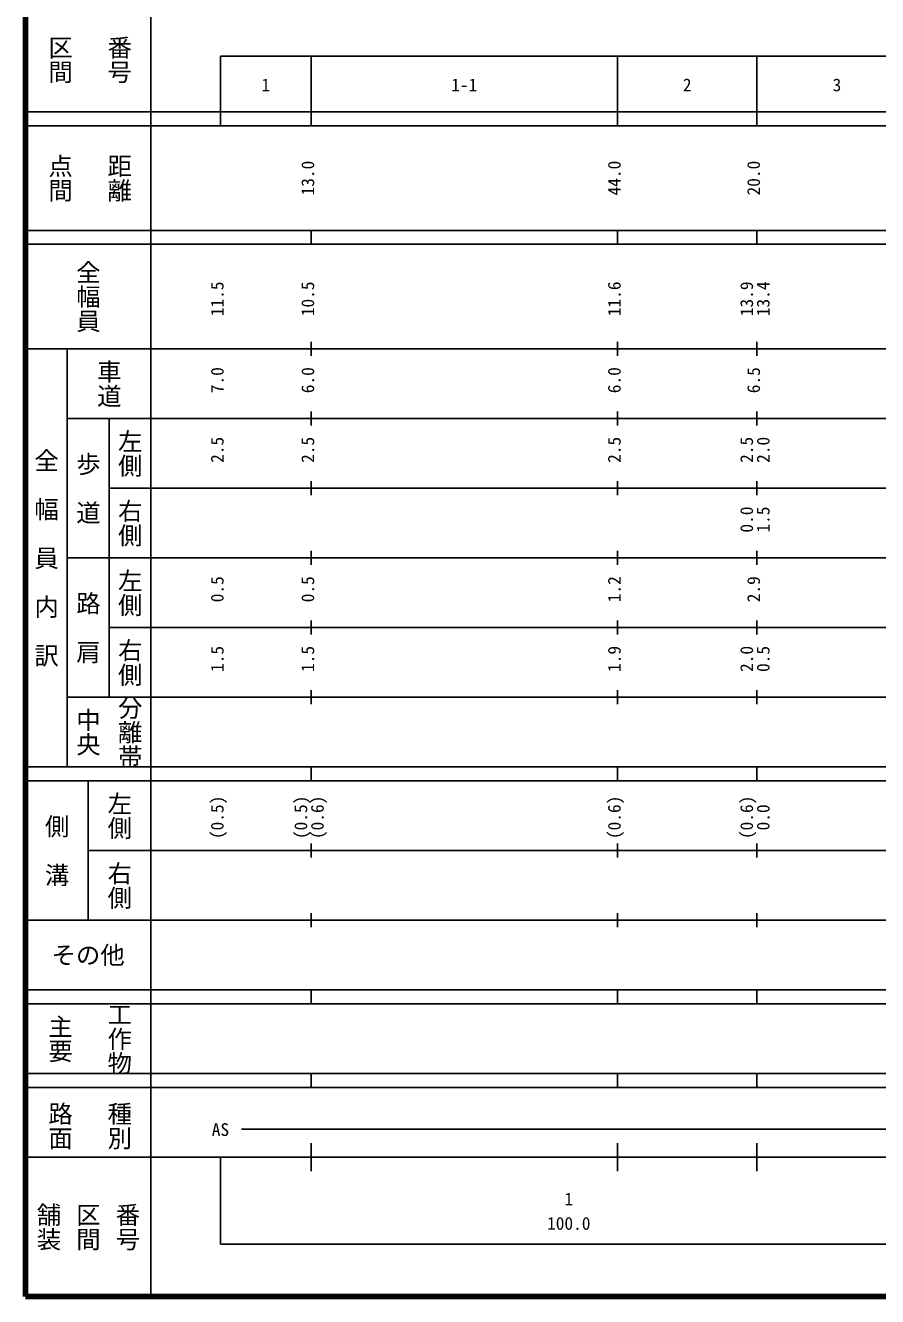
# Model space of a CAD drawing. Units: millimetres on the paper, enlarged 1000 times. Extents: x 40000 to 680000, y 20000 to 380000.
# Drawn here: x 40000 to 162333, y 20000 to 202409 of the extents above; entities that cross this region are included whole.
import ezdxf
from ezdxf.enums import TextEntityAlignment as Align

# ---------------------------------------------------------------- set-up
doc = ezdxf.new("R2010")
doc.units = ezdxf.units.MM
doc.header["$LTSCALE"] = 1000
doc.layers.add('M-TTL', color=2, linetype='Continuous', lineweight=140)
doc.layers.add('M-TTL-BAND', color=7, linetype='Continuous', lineweight=25)
doc.styles.add('@ＭＳ ゴシック', font='')
doc.styles.add('ＭＳ ゴシック', font='')
doc.styles.get('@ＭＳ ゴシック').set_extended_font_data('@MS Gothic')
doc.styles.get('ＭＳ ゴシック').set_extended_font_data('MS Gothic')

msp = doc.modelspace()

# ---------------------------------------------------------------- linework, layer by layer
at = {"layer": 'M-TTL'}
for p, q in [((40000, 380000), (40000, 20000)), ((40000, 20000), (680000, 20000))]:
    msp.add_line(p, q, dxfattribs=at)
at = {"layer": 'M-TTL-BAND'}
for p, q in [((58000, 370000), (58000, 20000)), ((68000, 198000), (579000, 198000)), ((68000, 198000), (68000, 188000)), ((81000, 188000), (81000, 198000)), ((81000, 188000), (81000, 198000)), ((125000, 188000), (125000, 198000)), ((125000, 188000), (125000, 198000)), ((145000, 188000), (145000, 198000)), ((145000, 188000), (145000, 198000)), ((40000, 190000), (579000, 190000)), ((40000, 188000), (579000, 188000)), ((40000, 173000), (579000, 173000)), ((81000, 171000), (81000, 173000)), ((81000, 171000), (81000, 173000)), ((125000, 171000), (125000, 173000)), ((125000, 171000), (125000, 173000)), ((145000, 171000), (145000, 173000)), ((145000, 171000), (145000, 173000)), ((40000, 171000), (579000, 171000)), ((81000, 155000), (81000, 157000)), ((81000, 155000), (81000, 157000)), ((125000, 155000), (125000, 157000)), ((125000, 155000), (125000, 157000)), ((145000, 155000), (145000, 157000)), ((145000, 155000), (145000, 157000)), ((40000, 156000), (579000, 156000)), ((46000, 96000), (46000, 156000)), ((46000, 146000), (579000, 146000)), ((52000, 146000), (52000, 106000)), ((81000, 145000), (81000, 147000)), ((81000, 145000), (81000, 147000)), ((125000, 145000), (125000, 147000)), ((125000, 145000), (125000, 147000)), ((145000, 145000), (145000, 147000)), ((145000, 145000), (145000, 147000)), ((81000, 135000), (81000, 137000)), ((81000, 135000), (81000, 137000)), ((125000, 135000), (125000, 137000)), ((125000, 135000), (125000, 137000)), ((145000, 135000), (145000, 137000)), ((145000, 135000), (145000, 137000)), ((52000, 136000), (579000, 136000)), ((46000, 126000), (579000, 126000)), ((81000, 125000), (81000, 127000)), ((81000, 125000), (81000, 127000)), ((125000, 125000), (125000, 127000)), ((125000, 125000), (125000, 127000)), ((145000, 125000), (145000, 127000)), ((145000, 125000), (145000, 127000)), ((81000, 115000), (81000, 117000)), ((81000, 115000), (81000, 117000)), ((125000, 115000), (125000, 117000)), ((125000, 115000), (125000, 117000)), ((145000, 115000), (145000, 117000)), ((145000, 115000), (145000, 117000)), ((52000, 116000), (579000, 116000)), ((46000, 106000), (579000, 106000)), ((81000, 105000), (81000, 107000)), ((81000, 105000), (81000, 107000)), ((125000, 105000), (125000, 107000)), ((125000, 105000), (125000, 107000)), ((145000, 105000), (145000, 107000)), ((145000, 105000), (145000, 107000)), ((40000, 96000), (579000, 96000)), ((81000, 94000), (81000, 96000)), ((81000, 94000), (81000, 96000)), ((125000, 94000), (125000, 96000)), ((125000, 94000), (125000, 96000)), ((145000, 94000), (145000, 96000)), ((145000, 94000), (145000, 96000)), ((40000, 94000), (579000, 94000)), ((49000, 94000), (49000, 74000)), ((49000, 84000), (579000, 84000)), ((81000, 83000), (81000, 85000)), ((81000, 83000), (81000, 85000)), ((125000, 83000), (125000, 85000)), ((125000, 83000), (125000, 85000)), ((145000, 83000), (145000, 85000)), ((145000, 83000), (145000, 85000)), ((81000, 73000), (81000, 75000)), ((81000, 73000), (81000, 75000)), ((125000, 73000), (125000, 75000)), ((125000, 73000), (125000, 75000)), ((145000, 73000), (145000, 75000)), ((145000, 73000), (145000, 75000)), ((40000, 74000), (579000, 74000)), ((40000, 64000), (579000, 64000)), ((81000, 62000), (81000, 64000)), ((81000, 62000), (81000, 64000)), ((125000, 62000), (125000, 64000)), ((125000, 62000), (125000, 64000)), ((145000, 62000), (145000, 64000)), ((145000, 62000), (145000, 64000)), ((40000, 62000), (579000, 62000)), ((40000, 52000), (579000, 52000)), ((81000, 50000), (81000, 52000)), ((81000, 50000), (81000, 52000)), ((125000, 50000), (125000, 52000)), ((125000, 50000), (125000, 52000)), ((145000, 50000), (145000, 52000)), ((145000, 50000), (145000, 52000)), ((40000, 50000), (579000, 50000)), ((71000, 44000), (560000, 44000)), ((71000, 44000), (560000, 44000)), ((71000, 44000), (560000, 44000)), ((71000, 44000), (560000, 44000)), ((71000, 44000), (560000, 44000)), ((71000, 44000), (560000, 44000)), ((71000, 44000), (560000, 44000)), ((81000, 38000), (81000, 42000)), ((81000, 38000), (81000, 42000)), ((125000, 38000), (125000, 42000)), ((125000, 38000), (125000, 42000)), ((145000, 38000), (145000, 42000)), ((145000, 38000), (145000, 42000)), ((40000, 40000), (579000, 40000)), ((68000, 40000), (68000, 27500)), ((68000, 27500), (579000, 27500))]:
    msp.add_line(p, q, dxfattribs=at)

# ---------------------------------------------------------------- texts
at = {"layer": 'M-TTL-BAND', "style": '@ＭＳ ゴシック'}
for s, p in [('番号', (53500, 197500)), ('区間', (45000, 197500)), ('点間', (45000, 180500)), ('距離', (53500, 180500)), ('全幅員', (49000, 163500)), ('車道', (52000, 151000)), ('左側', (55000, 141000)), ('全\u3000幅\u3000員\u3000内\u3000訳', (43000, 126000)), ('歩\u3000道', (49000, 136000)), ('右側', (55000, 131000)), ('左側', (55000, 121000)), ('路\u3000肩', (49000, 116000)), ('右側', (55000, 111000)), ('分離帯', (55000, 101000)), ('中央', (49000, 101000)), ('左側', (53500, 89000)), ('側\u3000溝', (44500, 84000)), ('右側', (53500, 79000)), ('主要', (45000, 57000)), ('工作物', (53500, 57000)), ('路面', (45000, 44500)), ('種別', (53500, 44500)), ('舗装', (43333, 30000)), ('区間', (49000, 30000)), ('番号', (54667, 30000))]:
    msp.add_text(s, height=2566, rotation=270, dxfattribs=at).set_placement(p, align=Align.MIDDLE_CENTER)
at = {"layer": 'M-TTL-BAND', "style": 'ＭＳ ゴシック'}
for s, p in [('1', (74500, 192405)), ('1', (74500, 192405)), ('1-1', (103000, 192405)), ('1-1', (103000, 192405)), ('2', (135000, 192405)), ('2', (135000, 192405)), ('3', (156500, 192405)), ('3', (156500, 192405)), ('AS', (68000, 42500)), ('AS', (68000, 42500)), ('AS', (68000, 42500)), ('AS', (68000, 42500)), ('AS', (68000, 42500)), ('AS', (68000, 42500)), ('AS', (68000, 42500)), ('1', (118000, 32523)), ('1', (118000, 32523)), ('100.0', (118000, 29033)), ('100.0', (118000, 29033))]:
    msp.add_text(s, height=1833, dxfattribs=at).set_placement(p, align=Align.BOTTOM_CENTER)
for s, p in [('13.0', (82000, 180500)), ('13.0', (82000, 180500)), ('44.0', (126000, 180500)), ('44.0', (126000, 180500)), ('20.0', (146000, 180500)), ('20.0', (146000, 180500)), ('11.5', (69000, 163174)), ('11.5', (69000, 163174)), ('11.5', (69000, 163174)), ('11.5', (69000, 163174)), ('11.5', (69000, 163174)), ('11.5', (69000, 163174)), ('11.5', (69000, 163174)), ('10.5', (82000, 163174)), ('10.5', (82000, 163174)), ('10.5', (82000, 163174)), ('10.5', (82000, 163174)), ('10.5', (82000, 163174)), ('10.5', (82000, 163174)), ('10.5', (82000, 163174)), ('11.6', (126000, 163174)), ('11.6', (126000, 163174)), ('11.6', (126000, 163174)), ('11.6', (126000, 163174)), ('11.6', (126000, 163174)), ('11.6', (126000, 163174)), ('11.6', (126000, 163174)), ('13.9', (145000, 163174)), ('13.9', (145000, 163174)), ('13.9', (145000, 163174)), ('13.9', (145000, 163174)), ('13.9', (145000, 163174)), ('13.9', (145000, 163174)), ('13.9', (145000, 163174)), ('13.4', (147370, 163174)), ('13.4', (147370, 163174)), ('13.4', (147370, 163174)), ('13.4', (147370, 163174)), ('13.4', (147370, 163174)), ('13.4', (147370, 163174)), ('13.4', (147370, 163174)), ('7.0', (69000, 151500)), ('7.0', (69000, 151500)), ('7.0', (69000, 151500)), ('7.0', (69000, 151500)), ('7.0', (69000, 151500)), ('7.0', (69000, 151500)), ('7.0', (69000, 151500)), ('6.0', (82000, 151500)), ('6.0', (82000, 151500)), ('6.0', (82000, 151500)), ('6.0', (82000, 151500)), ('6.0', (82000, 151500)), ('6.0', (82000, 151500)), ('6.0', (82000, 151500)), ('6.0', (126000, 151500)), ('6.0', (126000, 151500)), ('6.0', (126000, 151500)), ('6.0', (126000, 151500)), ('6.0', (126000, 151500)), ('6.0', (126000, 151500)), ('6.0', (126000, 151500)), ('6.5', (146000, 151500)), ('6.5', (146000, 151500)), ('6.5', (146000, 151500)), ('6.5', (146000, 151500)), ('6.5', (146000, 151500)), ('6.5', (146000, 151500)), ('6.5', (146000, 151500)), ('2.5', (69000, 141500)), ('2.5', (69000, 141500)), ('2.5', (69000, 141500)), ('2.5', (69000, 141500)), ('2.5', (69000, 141500)), ('2.5', (69000, 141500)), ('2.5', (69000, 141500)), ('2.5', (82000, 141500)), ('2.5', (82000, 141500)), ('2.5', (82000, 141500)), ('2.5', (82000, 141500)), ('2.5', (82000, 141500)), ('2.5', (82000, 141500)), ('2.5', (82000, 141500)), ('2.5', (126000, 141500)), ('2.5', (126000, 141500)), ('2.5', (126000, 141500)), ('2.5', (126000, 141500)), ('2.5', (126000, 141500)), ('2.5', (126000, 141500)), ('2.5', (126000, 141500)), ('2.5', (145000, 141500)), ('2.5', (145000, 141500)), ('2.5', (145000, 141500)), ('2.5', (145000, 141500)), ('2.5', (145000, 141500)), ('2.5', (145000, 141500)), ('2.5', (145000, 141500)), ('2.0', (147370, 141500)), ('2.0', (147370, 141500)), ('2.0', (147370, 141500)), ('2.0', (147370, 141500)), ('2.0', (147370, 141500)), ('2.0', (147370, 141500)), ('2.0', (147370, 141500)), ('0.0', (145000, 131500)), ('0.0', (145000, 131500)), ('0.0', (145000, 131500)), ('0.0', (145000, 131500)), ('0.0', (145000, 131500)), ('0.0', (145000, 131500)), ('0.0', (145000, 131500)), ('1.5', (147370, 131500)), ('1.5', (147370, 131500)), ('1.5', (147370, 131500)), ('1.5', (147370, 131500)), ('1.5', (147370, 131500)), ('1.5', (147370, 131500)), ('1.5', (147370, 131500)), ('0.5', (69000, 121500)), ('0.5', (69000, 121500)), ('0.5', (69000, 121500)), ('0.5', (69000, 121500)), ('0.5', (69000, 121500)), ('0.5', (69000, 121500)), ('0.5', (69000, 121500)), ('0.5', (82000, 121500)), ('0.5', (82000, 121500)), ('0.5', (82000, 121500)), ('0.5', (82000, 121500)), ('0.5', (82000, 121500)), ('0.5', (82000, 121500)), ('0.5', (82000, 121500)), ('1.2', (126000, 121500)), ('1.2', (126000, 121500)), ('1.2', (126000, 121500)), ('1.2', (126000, 121500)), ('1.2', (126000, 121500)), ('1.2', (126000, 121500)), ('1.2', (126000, 121500)), ('2.9', (146000, 121500)), ('2.9', (146000, 121500)), ('2.9', (146000, 121500)), ('2.9', (146000, 121500)), ('2.9', (146000, 121500)), ('2.9', (146000, 121500)), ('2.9', (146000, 121500)), ('1.5', (69000, 111500)), ('1.5', (69000, 111500)), ('1.5', (69000, 111500)), ('1.5', (69000, 111500)), ('1.5', (69000, 111500)), ('1.5', (69000, 111500)), ('1.5', (69000, 111500)), ('1.5', (82000, 111500)), ('1.5', (82000, 111500)), ('1.5', (82000, 111500)), ('1.5', (82000, 111500)), ('1.5', (82000, 111500)), ('1.5', (82000, 111500)), ('1.5', (82000, 111500)), ('1.9', (126000, 111500)), ('1.9', (126000, 111500)), ('1.9', (126000, 111500)), ('1.9', (126000, 111500)), ('1.9', (126000, 111500)), ('1.9', (126000, 111500)), ('1.9', (126000, 111500)), ('2.0', (145000, 111500)), ('2.0', (145000, 111500)), ('2.0', (145000, 111500)), ('2.0', (145000, 111500)), ('2.0', (145000, 111500)), ('2.0', (145000, 111500)), ('2.0', (145000, 111500)), ('0.5', (147370, 111500)), ('0.5', (147370, 111500)), ('0.5', (147370, 111500)), ('0.5', (147370, 111500)), ('0.5', (147370, 111500)), ('0.5', (147370, 111500)), ('0.5', (147370, 111500)), ('(0.5)', (69000, 88764)), ('(0.5)', (81000, 88764)), ('(0.6)', (83370, 88764)), ('(0.6)', (126000, 88764)), ('(0.6)', (145000, 88764)), ('0.0', (147370, 88764))]:
    msp.add_text(s, height=1833, rotation=90, dxfattribs=at).set_placement(p, align=Align.BOTTOM_CENTER)
msp.add_text('その他', height=2566, dxfattribs=at).set_placement((49000, 69000), align=Align.MIDDLE_CENTER)

doc.saveas('drawing.dxf')
